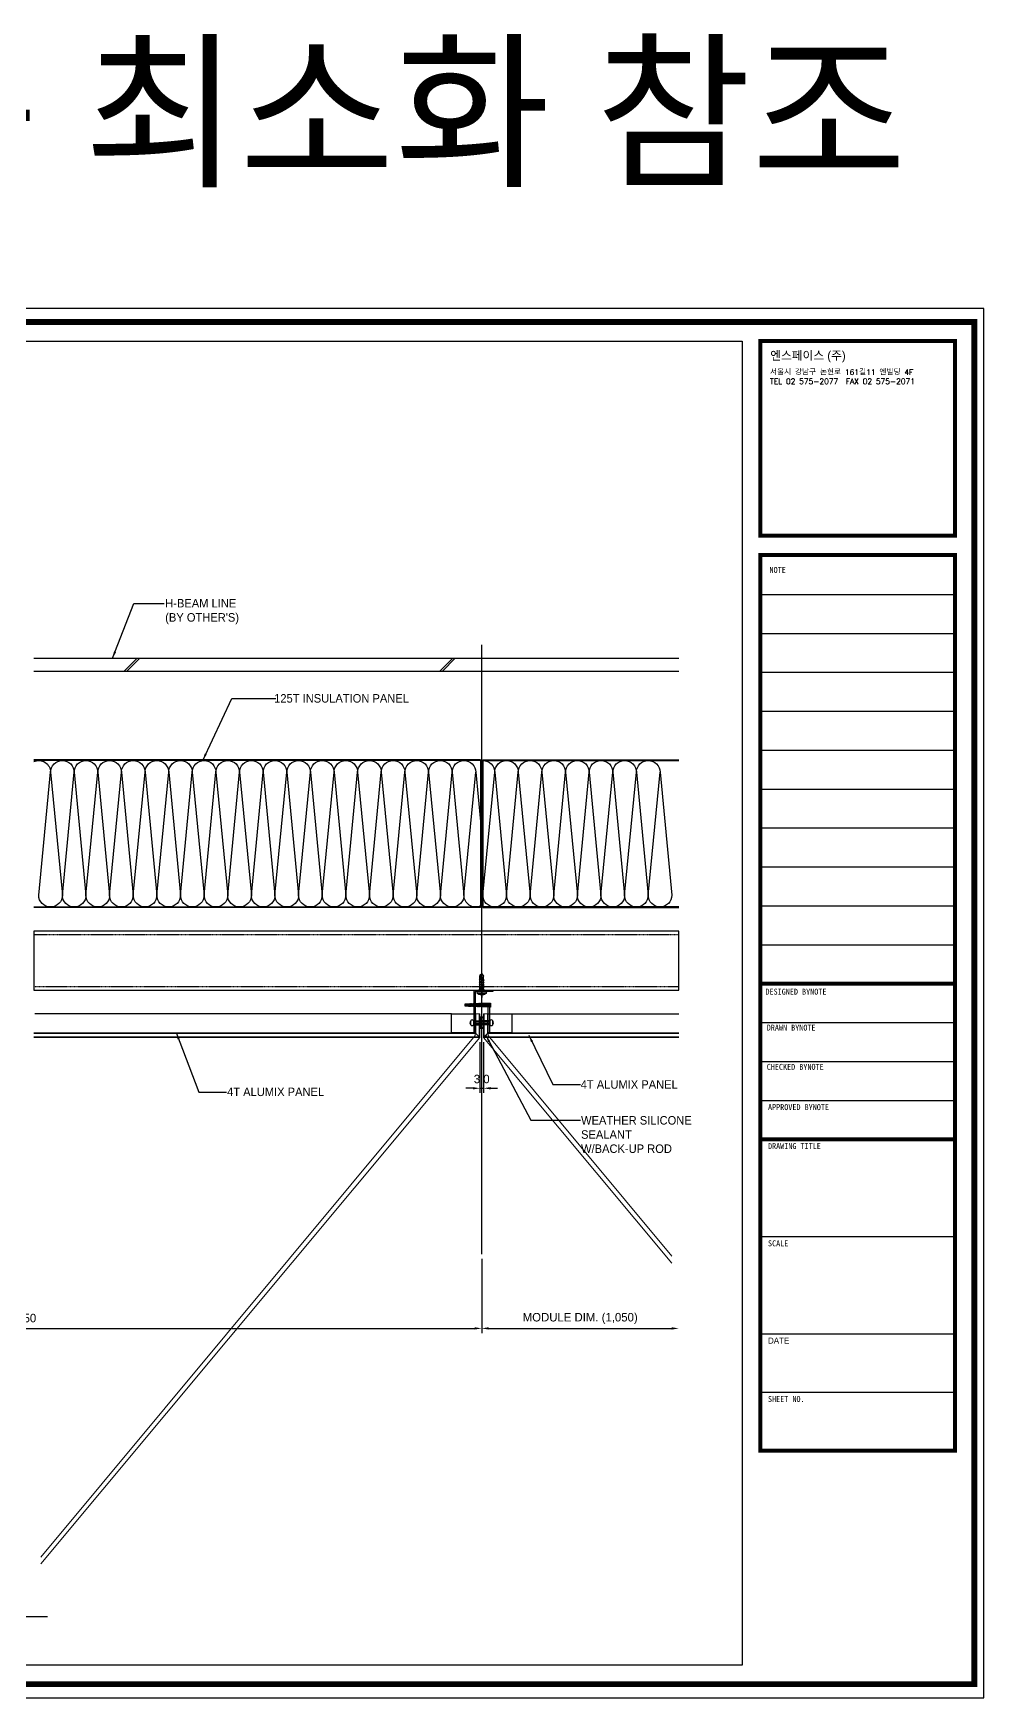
# Model space of a CAD drawing. Header units: millimetres. Extents: x 7297 to 60227, y -7497 to 19324.
# Drawn here: x 33414 to 34219, y 7247 to 8656 of the extents above; entities that cross this region are included whole.
import ezdxf
from ezdxf.enums import TextEntityAlignment as Align

# ---------------------------------------------------------------- set-up
doc = ezdxf.new("R2010")
doc.units = ezdxf.units.MM
doc.linetypes.add('HIDDEN', pattern=[0.375, 0.25, -0.125])
for name, color, linetype in [('NS_AL_MOLD', 7, 'Continuous'), ('NS_COL_D-GREY', 8, 'Continuous'), ('NS_COL_RED', 1, 'Continuous'), ('NS_COL_WHITE', 7, 'Continuous'), ('NS_DIM', 1, 'Continuous'), ('NS_FORM', 7, 'Continuous'), ('NS_FRAME', 253, 'Continuous'), ('NS_GASKET_3M', 150, 'Continuous'), ('NS_INSUL', 8, 'Continuous'), ('NS_RIVET_SCREW', 1, 'Continuous'), ('NS_TEXT', 2, 'Continuous'), ('NS_TEXT_TITLE', 141, 'Continuous')]:
    doc.layers.add(name, color=color, linetype=linetype)
doc.layers.add('NS_AL_PANEL', color=32, linetype='Continuous', lineweight=9)
doc.styles.add('A1-TEXT', font='')
doc.styles.add('Expo M', font='Expo M.ttf')
doc.styles.add('HGTXT', font='romans.shx', dxfattribs={"bigfont": 'whgtxt.shx'})
doc.styles.add('돋움', font='')
doc.styles.get('A1-TEXT').set_extended_font_data('Gulim')
doc.styles.get('돋움').set_extended_font_data('Dotum')
doc.dimstyles.new('N-SPACE', dxfattribs={"dimscale": 4, "dimtxt": 1.8, "dimasz": 1.5, "dimexe": 1, "dimexo": 1, "dimgap": 1, "dimtad": 1, "dimtoh": 1, "dimdec": 1, "dimzin": 1, "dimdsep": 46, "dimtxsty": 'Expo M', "dimcen": 2, "dimclrd": 1, "dimclre": 1, "dimclrt": 2, "dimadec": 1, "dimazin": 0, "dimtfac": 1, "dimtdec": 1, "dimtix": 1, "dimtmove": 1, "dimatfit": 3, "dimfxl": 1, "dimtolj": 1, "dimtzin": 1, "dimarcsym": 0})

# ---------------------------------------------------------------- blocks, each defined once
blk = doc.blocks.new('*D552')
at = {"layer": 'NS_DIM', "color": 1, "lineweight": -2, "ltscale": 8, "transparency": 16777216}
for p, q in [((33015.6, 7618.3), (33015.6, 7555.4)), ((33794, 7618.3), (33794, 7555.4)), ((33021.6, 7559.4), (33788, 7559.4))]:
    blk.add_line(p, q, dxfattribs=at)
at = {"layer": 'NS_DIM', "color": 1, "ltscale": 8, "transparency": 16777216}
for points in [[(33021.6, 7560.4), (33021.6, 7558.4), (33015.6, 7559.4)], [(33788, 7560.4), (33788, 7558.4), (33794, 7559.4)]]:
    blk.add_solid(points, dxfattribs=at)
at = {"layer": 'NS_DIM', "color": 2, "ltscale": 8, "transparency": 16777216, "insert": (33404.8, 7567.5), "char_height": 7.2, "attachment_point": 5, "style": 'Expo M'}
blk.add_mtext('\\A1;1,050', dxfattribs=at)
blk = doc.blocks.new('*D549')
at = {"layer": 'NS_DIM', "color": 1, "lineweight": -2, "ltscale": 8, "transparency": 16777216}
for p, q in [((33794, 7618.3), (33794, 7555.4)), ((33800, 7559.4), (33954.9, 7559.4))]:
    blk.add_line(p, q, dxfattribs=at)
at = {"layer": 'NS_DIM', "color": 1, "ltscale": 8, "transparency": 16777216}
for points in [[(33800, 7560.4), (33800, 7558.4), (33794, 7559.4)], [(33954.9, 7560.4), (33954.9, 7558.4), (33960.9, 7559.4)]]:
    blk.add_solid(points, dxfattribs=at)
at = {"layer": 'NS_DIM', "color": 2, "ltscale": 8, "transparency": 16777216, "insert": (33877.4, 7567.8), "char_height": 7.2, "attachment_point": 5, "style": 'Expo M'}
blk.add_mtext('\\A1;MODULE DIM. (1,050)', dxfattribs=at)
blk = doc.blocks.new('AL-TEMPLATE')
at = {"color": 8}
for p, q in [((2716.82, 1392.97), (2800.02, 1392.97)), ((2716.82, 1376.33), (2800.02, 1376.33)), ((2716.82, 1359.69), (2800.02, 1359.69)), ((2716.82, 1343.05), (2800.02, 1343.05)), ((2716.82, 1326.41), (2800.02, 1326.41)), ((2716.82, 1309.77), (2800.02, 1309.77)), ((2716.82, 1293.13), (2800.02, 1293.13)), ((2716.82, 1276.49), (2800.02, 1276.49)), ((2716.82, 1259.85), (2800.02, 1259.85)), ((2716.82, 1243.21), (2800.02, 1243.21)), ((2716.82, 1209.93), (2800.02, 1209.93)), ((2716.82, 1193.29), (2800.02, 1193.29)), ((2716.82, 1176.65), (2800.02, 1176.65)), ((2716.82, 1118.41), (2800.02, 1118.41)), ((2716.82, 1076.81), (2800.02, 1076.81)), ((2716.82, 1051.85), (2800.02, 1051.85))]:
    blk.add_line(p, q, dxfattribs=at)
at = {"color": 7, "ltscale": 2}
blk.add_lwpolyline([(1972.34, 1515.25), (1972.34, 921.25), (2812.34, 921.25), (2812.34, 1515.25)], close=True, dxfattribs=at)
at = {"color": 8}
for points, const_width in [([(1976.34, 1509.45), (2808.34, 1509.45), (2808.34, 927.05), (1976.34, 927.05)], 2.5), ([(2716.82, 1501.32), (2800.02, 1501.32), (2800.02, 1418.12), (2716.82, 1418.12)], 1.66), ([(2716.82, 1409.8), (2800.02, 1409.8), (2800.02, 1026.89), (2716.82, 1026.89)], 1.66)]:
    blk.add_lwpolyline(points, close=True, dxfattribs=dict(at, const_width=const_width))
at = {"color": 9}
blk.add_lwpolyline([(1984.07, 1501.32), (2709.08, 1501.32), (2709.08, 935.18), (1984.07, 935.18)], close=True, dxfattribs=at)
at = {"color": 8, "const_width": 1.66}
for points in [[(2716.82, 1226.57), (2800.02, 1226.57)], [(2716.82, 1160.01), (2800.02, 1160.01)]]:
    blk.add_lwpolyline(points, dxfattribs=at)
at = {"color": 146, "true_color": 0x105689, "insert": (2721.06, 1496.93), "char_height": 3.6698, "attachment_point": 1, "style": 'HGTXT'}
blk.add_mtext('{\\fExpo M|b0|i0|c129|p18;엔스페이스 (주)}', dxfattribs=at)
at = {"insert": (2720.94, 1489.17), "char_height": 2.3487, "attachment_point": 1, "style": 'HGTXT'}
blk.add_mtext('서울시 강남구 논현로 161길11 엔빌딩 4F\\PTEL 02 575-2077  FAX 02 575-2071', dxfattribs=at)
at = {"color": 8, "attachment_point": 1}
for s, insert, char_height, width in [('NOTE', (2720.76, 1404.73), 2.556, 438.9676), ('DESIGNED BYNOTE', (2719.01, 1224.39), 2.5559, 438.9676), ('DRAWN BYNOTE', (2719.56, 1209.04), 2.5559, 438.9676), ('CHECKED BYNOTE', (2719.56, 1192.25), 2.5559, 438.9676), ('APPROVED BYNOTE', (2720.1, 1175.04), 2.5559, 438.9676), ('DRAWING TITLE', (2720.1, 1158.4), 2.5559, 438.9675), ('SCALE', (2720.1, 1116.8), 2.556, 438.9675), ('{\\fﾱﾼﾸﾲ|b0|i0|c129|p49;DATE}', (2720.1, 1075.2), 2.5559, 438.9675), ('SHEET NO.', (2720.1, 1050.24), 2.556, 438.9675)]:
    blk.add_mtext(s, dxfattribs=dict(at, insert=insert, char_height=char_height, width=width))
blk = doc.blocks.new('*U68')
at = {"ltscale": 2}
h = blk.add_hatch(dxfattribs=at)
h.set_pattern_fill('BRASS', color=256, scale=0.2)
h.set_pattern_definition([(0, (-48084.0283, 40837.4923), (0, 1.27), []), (0, (-48084.0283, 40838.1273), (0, 1.27), [0.635, -0.3175])])
h.paths.add_polyline_path([(-2.5, -1), (2.5, -1), (2.5, 0), (-2.5, 0)])
at = {"ltscale": 10}
blk.add_line((0, 5), (0, -6), dxfattribs=at)
at = {"ltscale": 2}
blk.add_lwpolyline([(-2.5, -1), (2.5, -1), (2.5, 0), (-2.5, 0)], close=True, dxfattribs=at)
blk = doc.blocks.new('피스')
for p, q in [((-4, 1.5), (-4, 1)), ((-4, 1.5), (4, 1.5)), ((-3, 0), (3, 0)), ((-0.5, 3), (-0.4, 2.3)), ((-0.4, 2.3), (0.4, 2.3)), ((0, 5), (0, -16.8)), ((0.5, 3), (0.4, 2.3)), ((4, 1.5), (4, 1)), ((2, -1.5), (-2, -2)), ((-1.5, -1.5), (-2, -2)), ((-2, -2), (-1.5, -2.5)), ((-1.5, -3.5), (-2, -4)), ((2, -3.5), (-2, -4)), ((-2, -4), (-1.5, -4.5)), ((-1.5, -5.5), (-2, -6)), ((2, -5.5), (-2, -6)), ((-2, -6), (-1.5, -6.5)), ((-1.5, -7.5), (-2, -8)), ((2, -7.5), (-2, -8)), ((-2, -8), (-1.5, -8.5)), ((-1.5, -9.5), (-2, -10)), ((2, -9.5), (-2, -10)), ((-2, -10), (-1.5, -10.5)), ((-1.5, -0.5), (-1.5, -1.5)), ((1.5, -1), (-1.5, -1.5)), ((1.5, -2), (-1.5, -2.5)), ((-1.5, -2.5), (-1.5, -3.5)), ((1.5, -3), (-1.5, -3.5)), ((1.5, -4), (-1.5, -4.5)), ((-1.5, -4.5), (-1.5, -5.5)), ((1.5, -5), (-1.5, -5.5)), ((1.5, -6), (-1.5, -6.5)), ((-1.5, -6.5), (-1.5, -7.5)), ((1.5, -7), (-1.5, -7.5)), ((1.5, -8), (-1.5, -8.5)), ((-1.5, -8.5), (-1.5, -9.5)), ((1.5, -9), (-1.5, -9.5)), ((1.5, -10), (-1.5, -10.5)), ((-1.5, -10.5), (-1.5, -13.5)), ((0, -15), (-1.5, -13.5)), ((-1.3, -13.5), (-1.3, -12)), ((0, -15), (-1.3, -13.5)), ((0, -15), (1.5, -13)), ((1.5, -13), (0.6, -11.5)), ((1.5, -0.5), (1.5, -1)), ((1.5, -1), (2, -1.5)), ((2, -1.5), (1.5, -2)), ((1.5, -2), (1.5, -3)), ((1.5, -3), (2, -3.5)), ((2, -3.5), (1.5, -4)), ((1.5, -4), (1.5, -5)), ((1.5, -5), (2, -5.5)), ((2, -5.5), (1.5, -6)), ((1.5, -6), (1.5, -7)), ((1.5, -7), (2, -7.5)), ((2, -7.5), (1.5, -8)), ((1.5, -8), (1.5, -9)), ((1.5, -9), (2, -9.5)), ((2, -9.5), (1.5, -10)), ((1.5, -10), (1.5, -13))]:
    blk.add_line(p, q)
for centre, radius, start, end in [((0, -3.1), 6.08, 94.7146, 131.1121), ((-3, 1), 1, 180, 270), ((-2, -0.5), 0.5, 0, 90), ((0, -3.1), 6.08, 48.8879, 85.2854), ((2, -0.5), 0.5, 90, 180), ((3, 1), 1, 270, 0), ((-0.3, -12), 1, 30.0863, 180)]:
    blk.add_arc(centre, radius, start, end)
blk = doc.blocks.new('N-SCREW')
blk.add_blockref('피스', (17.3, -1))
blk = doc.blocks.new('*D548')
at = {"layer": 'NS_DIM', "color": 1, "lineweight": -2, "ltscale": 8, "transparency": 16777216}
for p, q in [((33792.5, 7801.7), (33792.5, 7758.7)), ((33795.5, 7801.7), (33795.5, 7758.7)), ((33786.5, 7762.7), (33780.5, 7762.7)), ((33792.5, 7762.7), (33795.5, 7762.7)), ((33801.5, 7762.7), (33807.5, 7762.7))]:
    blk.add_line(p, q, dxfattribs=at)
at = {"layer": 'NS_DIM', "color": 1, "ltscale": 8, "transparency": 16777216}
for points in [[(33786.5, 7763.7), (33786.5, 7761.7), (33792.5, 7762.7)], [(33801.5, 7763.7), (33801.5, 7761.7), (33795.5, 7762.7)]]:
    blk.add_solid(points, dxfattribs=at)
at = {"layer": 'NS_DIM', "color": 2, "ltscale": 8, "transparency": 16777216, "insert": (33794, 7770.5), "char_height": 7.2, "attachment_point": 5, "style": 'Expo M'}
blk.add_mtext('\\A1;3.0', dxfattribs=at)
blk = doc.blocks.new('*U258')
blk.add_lwpolyline([(0, 0), (50, 0), (50, 546.1), (0, 546.1)], close=True)
at = {"linetype": 'HIDDEN'}
blk.add_lwpolyline([(3.2, 0), (46.8, 0), (46.8, 546.1), (3.2, 546.1)], close=True, dxfattribs=at)

msp = doc.modelspace()

# ---------------------------------------------------------------- hatches: boundary and pattern name
at = {"layer": 'NS_AL_MOLD', "ltscale": 2}
h = msp.add_hatch(dxfattribs=at)
h.set_pattern_fill('BRASS', color=256, scale=0.2, angle=-180)
h.set_pattern_definition([(180, (81807.8178, -32692.3926), (-5e-16, -1.27), []), (180, (81807.8178, -32693.0276), (-5e-16, -1.27), [0.635, -0.3175])])
h.paths.add_polyline_path([(33787.48, 7831.47), (33788.48, 7831.47), (33788.48, 7834.47), (33787.48, 7834.47)])
at = {"layer": 'NS_GASKET_3M'}
h = msp.add_hatch(dxfattribs=at)
h.set_pattern_fill('ANSI37', color=256, scale=0.2, angle=-180)
h.set_pattern_definition([(225, (232239.95193, 49659.69356), (0.22450640303, -0.22450640303), []), (315, (232239.95193, 49659.69356), (0.22450640303, 0.22450640303), [])])
h.paths.add_polyline_path([(33800.48, 7831.49), (33800.48, 7833.67), (33780.48, 7833.67), (33780.48, 7832.67), (33799.48, 7832.67), (33799.48, 7831.67), (33793.48, 7831.67), (33779.98, 7832.17), (33779.98, 7834.17), (33793.48, 7834.67), (33801.48, 7834.67), (33801.48, 7831.49)])

# ---------------------------------------------------------------- linework, layer by layer
at = {"layer": 'NS_AL_MOLD'}
for p, q in [((33768.48, 7825.67), (33415.66, 7825.67)), ((33784.98, 7833.17), (33790.98, 7833.17)), ((33819.48, 7825.67), (33960.9, 7825.67))]:
    msp.add_line(p, q, dxfattribs=at)
for points in [[(33787.48, 7845.67), (33803.48, 7845.67), (33803.48, 7844.67), (33788.48, 7844.67), (33788.48, 7809.67), (33787.48, 7809.67)], [(33788.48, 7809.67), (33768.48, 7809.67), (33768.48, 7825.67), (33788.48, 7825.67)], [(33799.48, 7809.67), (33799.48, 7832.67), (33780.48, 7832.67), (33780.48, 7833.67), (33800.48, 7833.67), (33800.48, 7809.67)], [(33819.48, 7809.67), (33799.48, 7809.67), (33799.48, 7825.67), (33819.48, 7825.67)]]:
    msp.add_lwpolyline(points, close=True, dxfattribs=at)
at = {"layer": 'NS_AL_MOLD', "ltscale": 2}
msp.add_lwpolyline([(33787.48, 7831.67), (33788.48, 7831.67), (33788.48, 7834.67), (33787.48, 7834.67)], close=True, dxfattribs=at)
at = {"layer": 'NS_AL_PANEL'}
for p, q in [((33788.48, 7825.67), (33792.48, 7825.67)), ((33788.48, 7825.67), (33788.48, 7809.67)), ((33788.98, 7825.67), (33788.98, 7809.17)), ((33791.98, 7825.67), (33791.98, 7806.17)), ((33792.48, 7825.67), (33792.48, 7805.67)), ((33799.48, 7825.67), (33795.48, 7825.67)), ((33795.48, 7825.67), (33795.48, 7805.67)), ((33795.98, 7825.67), (33795.98, 7806.17)), ((33798.98, 7825.67), (33798.98, 7809.17)), ((33799.48, 7825.67), (33799.48, 7809.67)), ((33782.48, 7809.67), (33414.81, 7809.67)), ((33788.98, 7809.17), (33414.81, 7809.17)), ((33791.98, 7806.17), (33414.81, 7806.17)), ((33788.48, 7809.67), (33791.98, 7806.17)), ((33799.48, 7809.67), (33795.98, 7806.17)), ((33795.98, 7806.17), (33960.9, 7806.17)), ((33798.98, 7809.17), (33960.9, 7809.17)), ((33805.48, 7809.67), (33960.9, 7809.67)), ((33792.48, 7805.67), (33414.81, 7805.67)), ((33795.48, 7805.67), (33960.9, 7805.67))]:
    msp.add_line(p, q, dxfattribs=at)
at = {"layer": 'NS_AL_PANEL', "ltscale": 10}
for points in [[(33420.81, 7360.07), (33792.48, 7805.67), (33792.48, 7825.67), (33788.48, 7825.67), (33788.48, 7807.36), (33420.81, 7365.66)], [(33954.9, 7620.64), (33799.48, 7807.36), (33799.48, 7825.67), (33795.48, 7825.67), (33795.48, 7805.67), (33954.9, 7614.53)]]:
    msp.add_lwpolyline(points, dxfattribs=at)
at = {"layer": 'NS_COL_D-GREY'}
for p, q in [((33414.81, 8126.67), (33960.9, 8126.67)), ((33414.81, 8115.67), (33960.9, 8115.67))]:
    msp.add_line(p, q, dxfattribs=at)
at = {"layer": 'NS_COL_RED', "ltscale": 30}
msp.add_line((33793.98, 7794.32), (33793.98, 8138), dxfattribs=at)
at = {"layer": 'NS_COL_RED'}
for p, q in [((33491.3, 8115.67), (33502.3, 8126.67)), ((33493.43, 8115.67), (33504.43, 8126.67)), ((33758.55, 8115.67), (33769.55, 8126.67)), ((33760.67, 8115.67), (33771.67, 8126.67)), ((33792.98, 8040.67), (33792.98, 7915.67)), ((33794.98, 8040.67), (33794.98, 7915.67))]:
    msp.add_line(p, q, dxfattribs=at)
at = {"layer": 'NS_COL_WHITE', "ltscale": 0.1}
msp.add_line((33171.33, 7315.55), (33426.48, 7315.55), dxfattribs=at)
at = {"layer": 'NS_DIM'}
msp.add_line((33793.98, 7622.35), (33793.98, 7794.32), dxfattribs=at)
msp.add_line((33793.98, 7622.35), (33793.98, 7794.32), dxfattribs=at)
at = {"layer": 'NS_GASKET_3M'}
msp.add_lwpolyline([(33800.48, 7831.49), (33800.48, 7833.67), (33780.48, 7833.67), (33780.48, 7832.67), (33799.48, 7832.67), (33799.48, 7831.67), (33793.48, 7831.67), (33779.98, 7832.17), (33779.98, 7834.17), (33793.48, 7834.67), (33801.48, 7834.67), (33801.48, 7831.49), (33800.48, 7831.49)], dxfattribs=at)
at = {"layer": 'NS_INSUL'}
for points in [[(33792.98, 8040.67), (33414.81, 8040.67)], [(33792.98, 8040.17), (33414.81, 8040.17)], [(33794.98, 8040.67), (33960.9, 8040.67)], [(33794.98, 8040.17), (33960.9, 8040.17)], [(33414.81, 7916.17), (33792.98, 7916.17)], [(33792.98, 7915.67), (33414.81, 7915.67)], [(33960.9, 7916.17), (33794.98, 7916.17)], [(33794.98, 7915.67), (33960.9, 7915.67)]]:
    msp.add_lwpolyline(points, dxfattribs=at)
for points in [[(33414.81, 8039.26, -0.5464067), (33428.97, 8030.17), (33438.97, 7926.17, -1), (33418.97, 7926.17), (33428.97, 8030.17)], [(33428.97, 8030.17, -1), (33448.97, 8030.17), (33458.97, 7926.17, -1), (33438.97, 7926.17), (33448.97, 8030.17)], [(33448.97, 8030.17, -1), (33468.97, 8030.17), (33478.97, 7926.17, -1), (33458.97, 7926.17), (33468.97, 8030.17)], [(33468.97, 8030.17, -1), (33488.97, 8030.17), (33498.97, 7926.17, -1), (33478.97, 7926.17), (33488.97, 8030.17)], [(33488.98, 8030.17, -1), (33508.98, 8030.17), (33518.98, 7926.17, -1), (33498.98, 7926.17), (33508.98, 8030.17)], [(33508.98, 8030.17, -1), (33528.98, 8030.17), (33538.98, 7926.17, -1), (33518.98, 7926.17), (33528.98, 8030.17)], [(33528.98, 8030.17, -1), (33548.98, 8030.17), (33558.98, 7926.17, -1), (33538.98, 7926.17), (33548.98, 8030.17)], [(33548.98, 8030.17, -1), (33568.98, 8030.17), (33578.98, 7926.17, -1), (33558.98, 7926.17), (33568.98, 8030.17)], [(33568.98, 8030.17, -1), (33588.98, 8030.17), (33598.98, 7926.17, -1), (33578.98, 7926.17), (33588.98, 8030.17)], [(33588.98, 8030.17, -1), (33608.98, 8030.17), (33618.98, 7926.17, -1), (33598.98, 7926.17), (33608.98, 8030.17)], [(33608.98, 8030.17, -1), (33628.98, 8030.17), (33638.98, 7926.17, -1), (33618.98, 7926.17), (33628.98, 8030.17)], [(33628.98, 8030.17, -1), (33648.98, 8030.17), (33658.98, 7926.17, -1), (33638.98, 7926.17), (33648.98, 8030.17)], [(33648.98, 8030.17, -1), (33668.98, 8030.17), (33678.98, 7926.17, -1), (33658.98, 7926.17), (33668.98, 8030.17)], [(33668.98, 8030.17, -1), (33688.98, 8030.17), (33698.98, 7926.17, -1), (33678.98, 7926.17), (33688.98, 8030.17)], [(33688.98, 8030.17, -1), (33708.98, 8030.17), (33718.98, 7926.17, -1), (33698.98, 7926.17), (33708.98, 8030.17)], [(33708.98, 8030.17, -1), (33728.98, 8030.17), (33738.98, 7926.17, -1), (33718.98, 7926.17), (33728.98, 8030.17)], [(33728.98, 8030.17, -1), (33748.98, 8030.17), (33758.98, 7926.17, -1), (33738.98, 7926.17), (33748.98, 8030.17)], [(33748.98, 8030.17, -1), (33768.98, 8030.17), (33778.98, 7926.17, -1), (33758.98, 7926.17), (33768.98, 8030.17)], [(33768.98, 8030.17, -1), (33788.98, 8030.17), (33792.98, 7988.57)], [(33794.98, 8040.17, -0.4142136), (33804.98, 8030.17), (33814.98, 7926.17, -1), (33794.98, 7926.17), (33804.98, 8030.17)], [(33804.98, 8030.17, -1), (33824.98, 8030.17), (33834.98, 7926.17, -1), (33814.98, 7926.17), (33824.98, 8030.17)], [(33824.98, 8030.17, -1), (33844.98, 8030.17), (33854.98, 7926.17, -1), (33834.98, 7926.17), (33844.98, 8030.17)], [(33844.98, 8030.17, -1), (33864.98, 8030.17), (33874.98, 7926.17, -1), (33854.98, 7926.17), (33864.98, 8030.17)], [(33864.98, 8030.17, -1), (33884.98, 8030.17), (33894.98, 7926.17, -1), (33874.98, 7926.17), (33884.98, 8030.17)], [(33884.98, 8030.17, -1), (33904.98, 8030.17), (33914.98, 7926.17, -1), (33894.98, 7926.17), (33904.98, 8030.17)], [(33904.98, 8030.17, -1), (33924.98, 8030.17), (33934.98, 7926.17, -1), (33914.98, 7926.17), (33924.98, 8030.17)], [(33924.98, 8030.17, -1), (33944.98, 8030.17), (33954.98, 7926.17, -1), (33934.98, 7926.17), (33944.98, 8030.17)], [(33792.98, 7917, -0.5405749), (33778.98, 7926.17), (33788.98, 8030.17)], [(33894.98, 7926.09, -0.0019724), (33894.98, 7926.17), (33894.98, 7926.17)]]:
    msp.add_lwpolyline(points, format="xyb", dxfattribs=at)
at = {"layer": 'NS_RIVET_SCREW', "ltscale": 3}
for p, q in [((33792.48, 7823.07), (33792.48, 7813.27)), ((33795.48, 7823.07), (33795.48, 7813.27)), ((33786.98, 7819.92), (33786.98, 7816.42)), ((33800.98, 7819.92), (33800.98, 7816.42))]:
    msp.add_line(p, q, dxfattribs=at)
at = {"layer": 'NS_RIVET_SCREW'}
for p, q in [((33793.53, 7814.32), (33793.53, 7822.02)), ((33794.43, 7814.32), (33794.43, 7822.02)), ((33784.66, 7816.42, 0), (33784.66, 7819.92, 0)), ((33786.98, 7819.92), (33793.53, 7819.92)), ((33786.98, 7818.92), (33793.53, 7818.92)), ((33786.98, 7817.42), (33793.53, 7817.42)), ((33786.98, 7816.42), (33793.53, 7816.42)), ((33800.98, 7819.92), (33794.43, 7819.92)), ((33800.98, 7818.92), (33794.43, 7818.92)), ((33800.98, 7817.42), (33794.43, 7817.42)), ((33800.98, 7816.42), (33794.43, 7816.42)), ((33803.29, 7816.42, 0), (33803.29, 7819.92, 0))]:
    msp.add_line(p, q, dxfattribs=at)
for centre, radius, start, end in [((33785.82, 7819.32), 1.3, 27.34705, 152.65295), ((33792.48, 7822.02), 1.05, 0, 90), ((33795.48, 7822.02), 1.05, 90, 180), ((33802.13, 7819.32), 1.3, 27.34705, 152.65295), ((33786.16, 7818.17, 0), 2.2, 133.00287, 226.99713), ((33785.82, 7817.02), 1.3, 207.34705, 332.65295), ((33792.48, 7814.32), 1.05, 270, 0), ((33795.48, 7814.32), 1.05, 180, 270), ((33802.13, 7817.02), 1.3, 207.34705, 332.65295), ((33801.79, 7818.17, 0), 2.2, 313.00287, 46.99713)]:
    msp.add_arc(centre, radius, start, end, dxfattribs=at)

# ---------------------------------------------------------------- block references
at = {"layer": 'NS_COL_WHITE'}
msp.add_blockref('*U68', (33793.98, 7845.67), dxfattribs=at)
at = {"layer": 'NS_FORM', "xscale": 1.98, "yscale": 1.98, "zscale": 1.98}
msp.add_blockref('AL-TEMPLATE', (28650.58, 5422.69), dxfattribs=at)
at = {"layer": 'NS_FRAME', "rotation": 270.0000000298979}
msp.add_blockref('*U258', (33414.81, 7895.67), dxfattribs=at)
at = {"layer": 'NS_RIVET_SCREW', "xscale": -1, "rotation": 180}
msp.add_blockref('N-SCREW', (33776.73, 7843.64), dxfattribs=at)

# ---------------------------------------------------------------- texts
at = {"layer": 'NS_TEXT', "char_height": 7.2, "width": 123.7364, "attachment_point": 1, "style": 'A1-TEXT'}
for s, insert in [("H-BEAM LINE\\P(BY OTHER'S)", (33526.04, 8176.93)), ('4T ALUMIX PANEL', (33877.81, 7769.52)), ('4T ALUMIX PANEL', (33578.43, 7763.29)), ('WEATHER SILICONE SEALANT\\PW/BACK-UP ROD', (33878.12, 7739.15))]:
    msp.add_mtext(s, dxfattribs=dict(at, insert=insert))
at = {"layer": 'NS_TEXT_TITLE', "style": '돋움'}
msp.add_text('폴딩 패널 줄눈 최소화 참조', height=105, dxfattribs=at).set_placement((32551.82, 8589.3), align=Align.MIDDLE_LEFT)
at = {"layer": 'NS_TEXT_TITLE', "style": 'A1-TEXT'}
msp.add_text('125T INSULATION PANEL', height=7.2, dxfattribs=at).set_placement((33618.29, 8089.2))

# ---------------------------------------------------------------- dimensions: what is measured, and where the dimension line sits
at = {"layer": 'NS_DIM', "ltscale": 8}
dim = msp.add_linear_dim(base=(33795.48, 7762.68), p1=(33792.48, 7805.67), p2=(33795.48, 7805.67), dimstyle='N-SPACE', dxfattribs=at)
dim.commit()
dim.dimension.update_dxf_attribs({"geometry": '*D548', "text_midpoint": (33793.98, 7770.46)})
for base, p1, p2, text, picture, middle in [((33793.98, 7559.36), (33015.64, 7622.35), (33793.98, 7622.35), '1,050', '*D552', (33404.81, 7567.46)), ((33960.9, 7559.36), (33793.98, 7622.35), (33960.9, 7559.36), 'MODULE DIM. (1,050)', '*D549', (33877.44, 7567.78))]:
    dim = msp.add_linear_dim(base=base, p1=p1, p2=p2, text=text, dimstyle='N-SPACE', dxfattribs=at)
    dim.commit()
    dim.dimension.update_dxf_attribs({"geometry": picture, "text_midpoint": middle})

# ---------------------------------------------------------------- leaders
at = {"layer": 'NS_DIM'}
for points in [[(33481.41, 8126.67), (33499.57, 8173.14), (33525.09, 8173.14)], [(33557.79, 8040.17), (33582.43, 8092.56), (33619.8, 8092.56)], [(33535.29, 7809.89), (33554.57, 7759.49), (33577.87, 7759.49)], [(33797.49, 7807.55), (33835.55, 7735.7), (33877.59, 7735.7)], [(33833.96, 7807.57), (33854.28, 7766.02), (33877.59, 7766.02)]]:
    msp.add_leader(points, dimstyle='N-SPACE', dxfattribs=at)

doc.saveas('drawing.dxf')
